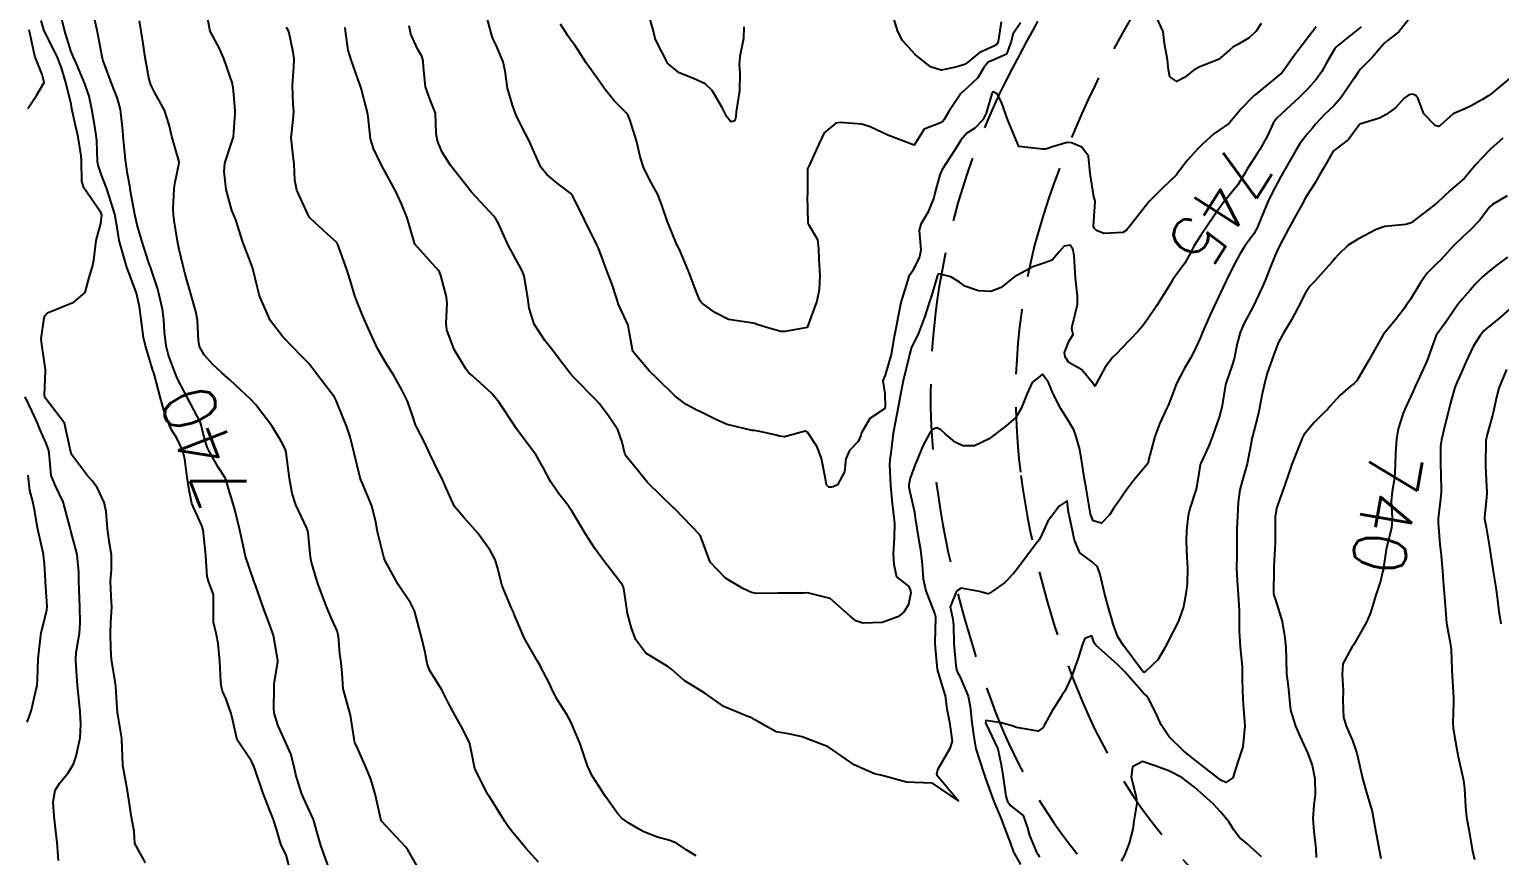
# Model space of a CAD drawing. Header units: metres. Extents: x 298520 to 308411, y 7433745 to 7450750.
# Drawn here: x 305035.6 to 305147.9, y 7438525.5 to 7438588.6 of the extents above; entities that cross this region are included whole.
import ezdxf
from ezdxf.enums import TextEntityAlignment as Align

# ---------------------------------------------------------------- set-up
doc = ezdxf.new("R2010")
doc.units = ezdxf.units.M
doc.header["$LTSCALE"] = 10
doc.linetypes.add('DASHED', pattern=[0.75, 0.5, -0.25])
for name, color, linetype in [('Cotas', 45, 'Continuous'), ('Curvas de Nivel 1m', 11, 'Continuous'), ('Curvas de Nivel 5m', 15, 'Continuous'), ('Vias Secundárias', 230, 'DASHED')]:
    doc.layers.add(name, color=color, linetype=linetype)
doc.styles.add('Style-STANDARD', font='STANDARD.shx')

msp = doc.modelspace()

# ---------------------------------------------------------------- linework, layer by layer
at = {"layer": 'Curvas de Nivel 1m', "flags": 128}
for points, elevation in [([(305044.5, 7438524.96), (305043.7, 7438526.45), (305043.63, 7438527.35), (305043.43, 7438528.45), (305043.22, 7438529.79), (305043.12, 7438530.45), (305042.79, 7438532.26), (305042.77, 7438532.46), (305042.7, 7438534.37), (305042.69, 7438534.46), (305042.62, 7438534.91), (305042.36, 7438536.46), (305042.33, 7438536.78), (305042.23, 7438538.46), (305042.16, 7438538.97), (305041.91, 7438540.47), (305041.85, 7438541.32), (305041.83, 7438542.47), (305041.86, 7438543.33), (305041.93, 7438544.47), (305041.88, 7438545.34), (305041.82, 7438546.47), (305041.9, 7438547.34), (305041.9, 7438548.47), (305041.73, 7438549.53), (305041.6, 7438550.47), (305041.51, 7438551.78), (305041.35, 7438552.47), (305040.84, 7438553.57), (305040.46, 7438554.1), (305040.09, 7438554.49), (305038.88, 7438556.11), (305038.74, 7438556.51), (305038.72, 7438556.67), (305038.31, 7438558.52), (305036.92, 7438560.35), (305036.85, 7438560.46), (305036.82, 7438560.53), (305036.79, 7438560.67), (305036.86, 7438562.53), (305036.86, 7438562.63), (305036.6, 7438564.53), (305036.55, 7438564.97), (305036.76, 7438566.53), (305036.82, 7438566.72), (305037.01, 7438566.96), (305038.13, 7438567.4), (305039.02, 7438567.76), (305039.9, 7438568.5), (305040.19, 7438569.65), (305040.45, 7438570.49), (305040.55, 7438570.98), (305040.74, 7438572.48), (305041.09, 7438573.76), (305041.16, 7438574.41), (305041.15, 7438574.48), (305041.09, 7438574.61), (305039.8, 7438576.5), (305039.64, 7438577.01), (305039.61, 7438578.5), (305039.59, 7438578.94), (305039.33, 7438580.51), (305039.17, 7438581.24), (305038.89, 7438582.51), (305038.82, 7438582.89), (305038.43, 7438584.52), (305038.1, 7438585.65), (305037.76, 7438586.52), (305037.25, 7438587.5), (305036.75, 7438588.54), (305036.54, 7438589.26)], 738), ([(305055.56, 7438524.3), (305055.25, 7438525.57), (305054.86, 7438526.31), (305054.77, 7438526.56), (305054.53, 7438527.46), (305054.24, 7438528.32), (305054.04, 7438528.84), (305053.45, 7438530.33), (305052.87, 7438532.06), (305052.78, 7438532.34), (305052.6, 7438532.72), (305051.5, 7438534.35), (305051.16, 7438535.83), (305051.05, 7438536.36), (305050.65, 7438537.46), (305050.38, 7438538.08), (305050.29, 7438538.37), (305050.26, 7438538.78), (305050.17, 7438540.37), (305050.04, 7438541.7), (305049.92, 7438542.37), (305049.7, 7438543.35), (305049.68, 7438544.38), (305049.68, 7438545.45), (305049.34, 7438546.38), (305049.21, 7438546.83), (305049.1, 7438548.39), (305049.09, 7438548.69), (305048.91, 7438550.39), (305048.89, 7438550.47), (305048.82, 7438550.64), (305048.05, 7438552.4), (305047.84, 7438553.41), (305047.69, 7438554.4), (305047.5, 7438555.78), (305047.34, 7438556.41), (305046.89, 7438557.38), (305046.49, 7438558.01), (305046.3, 7438558.42), (305045.93, 7438559.44), (305045.64, 7438560.43), (305045.18, 7438562.2), (305045.1, 7438562.44), (305045.06, 7438562.55), (305044.96, 7438562.9), (305044.5, 7438564.44), (305044.36, 7438565.07), (305044.17, 7438566.45), (305044.05, 7438567.41), (305043.81, 7438568.45), (305043.07, 7438570.43), (305043.06, 7438570.46), (305043.04, 7438570.51), (305042.49, 7438572.47), (305042.39, 7438573.15), (305042.16, 7438574.47), (305041.74, 7438575.85), (305041.53, 7438576.48), (305041.13, 7438577.53), (305040.88, 7438578.22), (305040.84, 7438578.48), (305040.78, 7438580.11), (305040.74, 7438580.49), (305040.65, 7438581.01), (305040.41, 7438582.49), (305040.2, 7438583.49), (305039.85, 7438584.5), (305039.23, 7438585.95), (305038.99, 7438586.51), (305038.8, 7438586.96), (305038.32, 7438588.52), (305038.02, 7438589.78)], 739), ([(305065.54, 7438524.18), (305064.52, 7438525.95), (305064.35, 7438526.2), (305062.54, 7438528.11), (305062.5, 7438528.18), (305062.49, 7438528.22), (305062.47, 7438528.3), (305062.03, 7438530.23), (305061.7, 7438531.35), (305061.34, 7438532.23), (305060.61, 7438533.89), (305060.49, 7438534.12), (305060.45, 7438534.24), (305060.43, 7438534.43), (305060.15, 7438536.25), (305059.83, 7438537.43), (305059.6, 7438538.26), (305059.5, 7438539.44), (305059.43, 7438540.26), (305059.34, 7438540.91), (305059.22, 7438542.26), (305059.12, 7438542.67), (305058.73, 7438543.56), (305058.43, 7438544.27), (305058.22, 7438544.8), (305057.66, 7438546.28), (305057.16, 7438547.9), (305057.09, 7438548.29), (305056.92, 7438550.17), (305056.9, 7438550.29), (305056.81, 7438550.52), (305055.98, 7438552.3), (305055.7, 7438553.17), (305055.49, 7438554.31), (305055.3, 7438555.89), (305055.24, 7438556.31), (305055.15, 7438556.58), (305054.89, 7438557.11), (305054.14, 7438558.33), (305052.92, 7438559.93), (305052.55, 7438560.34), (305050.94, 7438561.83), (305050.33, 7438562.37), (305049.61, 7438563.03), (305048.97, 7438563.74), (305048.62, 7438564.39), (305048.55, 7438564.82), (305048.47, 7438566.4), (305048.35, 7438567.06), (305047.96, 7438568.4), (305047.53, 7438569.91), (305047.4, 7438570.41), (305047.06, 7438571.79), (305046.94, 7438572.41), (305046.68, 7438574.01), (305046.63, 7438574.42), (305046.62, 7438574.89), (305046.7, 7438576.41), (305046.74, 7438576.8), (305047.08, 7438578.41), (305047.08, 7438578.48), (305046.5, 7438580.42), (305046.3, 7438581.3), (305045.96, 7438582.42), (305045.21, 7438583.74), (305044.98, 7438584.2), (305044.88, 7438584.43), (305044.75, 7438584.9), (305044.48, 7438586.44), (305044.32, 7438587.51), (305044.18, 7438588.45), (305044.05, 7438589.23)], 741), ([(305074.51, 7438525.03), (305073.52, 7438526.09), (305072.53, 7438527.28), (305072.18, 7438527.75), (305071.94, 7438528.11), (305070.85, 7438529.85), (305070.67, 7438530.13), (305070.63, 7438530.19), (305070.57, 7438530.28), (305069.65, 7438532.14), (305069.42, 7438533.32), (305069.24, 7438534.14), (305068.63, 7438535.35), (305068.16, 7438536.15), (305067.61, 7438537.2), (305067.12, 7438538.17), (305066.67, 7438538.9), (305066.18, 7438539.68), (305066.01, 7438540.18), (305065.86, 7438541.01), (305065.56, 7438542.19), (305065.38, 7438542.85), (305065.04, 7438544.2), (305064.74, 7438544.82), (305063.79, 7438546.21), (305062.78, 7438548.07), (305062.73, 7438548.22), (305062.7, 7438548.3), (305062.2, 7438550.23), (305062.07, 7438550.97), (305061.78, 7438552.23), (305060.98, 7438554.11), (305060.92, 7438554.24), (305060.86, 7438554.45), (305060.42, 7438556.25), (305060.12, 7438557.48), (305059.87, 7438558.26), (305059.59, 7438558.94), (305059.06, 7438560.27), (305058.93, 7438560.51), (305057.58, 7438562.28), (305056.96, 7438563.07), (305056.37, 7438563.7), (305055.77, 7438564.31), (305054.99, 7438565.13), (305054.05, 7438566.33), (305053.25, 7438568.11), (305053.18, 7438568.34), (305053.03, 7438568.96), (305052.69, 7438570.34), (305052.5, 7438570.9), (305051.93, 7438572.35), (305051.39, 7438574.05), (305051.28, 7438574.36), (305051.1, 7438574.77), (305050.65, 7438576.37), (305050.5, 7438577.74), (305050.56, 7438578.37), (305051.16, 7438580.23), (305051.2, 7438580.32), (305051.21, 7438580.36), (305051.35, 7438582.2), (305051.35, 7438582.36), (305051.21, 7438583.92), (305051.16, 7438584.31), (305051.15, 7438584.36), (305051.13, 7438584.45), (305050.47, 7438586.37), (305050.09, 7438587.22), (305049.47, 7438588.39), (305049.42, 7438588.54), (305049.27, 7438589.38)], 742), ([(305140.89, 7438589.29), (305140.17, 7438588.41), (305139.27, 7438587.71), (305139.05, 7438587.52), (305138.87, 7438587.31), (305138.13, 7438586.44), (305137.24, 7438585.54), (305137.13, 7438585.43), (305137.05, 7438585.33), (305136.78, 7438584.89), (305135.75, 7438583.35), (305135.21, 7438582.75), (305134.49, 7438582.08), (305133.83, 7438581.37), (305133.54, 7438581.02), (305133.18, 7438580.6), (305132.64, 7438579.91), (305132.32, 7438579.39), (305131.27, 7438577.53), (305131.2, 7438577.41), (305131.18, 7438577.37), (305131.14, 7438577.3), (305130.48, 7438576.06), (305130.17, 7438575.42), (305129.85, 7438574.68), (305129.34, 7438573.43), (305129.26, 7438573.26), (305129.09, 7438572.98), (305128.43, 7438572.09), (305128.03, 7438571.44), (305127.7, 7438570.81), (305127.04, 7438569.51), (305127.02, 7438569.47), (305127.01, 7438569.45), (305126.99, 7438569.4), (305126.07, 7438567.46), (305125.73, 7438566.75), (305125.18, 7438565.48), (305124.99, 7438565.01), (305124.51, 7438563.96), (305124.26, 7438563.49), (305123.79, 7438562.67), (305123.18, 7438561.5), (305123.11, 7438561.34), (305122.94, 7438560.86), (305122.55, 7438559.88), (305122.38, 7438559.51), (305121.93, 7438558.53), (305121.55, 7438557.52), (305121.06, 7438555.71), (305121.02, 7438555.53), (305120.98, 7438555.43), (305120.88, 7438555.29), (305120.07, 7438554.34), (305119.45, 7438553.54), (305119.21, 7438553.18), (305118.84, 7438552.66), (305118.38, 7438552.02), (305118.1, 7438551.56), (305117.48, 7438550.9), (305116.83, 7438551.08), (305116.62, 7438551.57), (305116.38, 7438553.11), (305116.31, 7438553.58), (305116.18, 7438554.26), (305115.97, 7438555.58), (305115.81, 7438556.51), (305115.52, 7438557.59), (305115.35, 7438558.03), (305114.91, 7438558.79), (305114.37, 7438559.61), (305113.79, 7438560.76), (305113.42, 7438561.62), (305112.96, 7438562.26), (305112.18, 7438561.63), (305111.79, 7438560.79), (305111.34, 7438559.64), (305110.92, 7438558.95), (305110.22, 7438558.34), (305109.33, 7438557.67), (305108.9, 7438557.34), (305107.77, 7438556.81), (305106.89, 7438556.79), (305106.29, 7438557.09), (305105.54, 7438557.71), (305105.21, 7438558.02), (305104.91, 7438558.17), (305104.58, 7438558.05), (305104.35, 7438557.73), (305103.83, 7438556.8), (305103.39, 7438555.73), (305103.24, 7438555.37), (305102.86, 7438554.34), (305102.77, 7438553.83), (305102.77, 7438553.74), (305102.77, 7438553.66), (305102.85, 7438553.29), (305103.19, 7438551.74), (305103.26, 7438551.3), (305103.51, 7438549.73), (305103.65, 7438548.87), (305103.79, 7438547.73), (305103.86, 7438546.64), (305104.05, 7438545.73), (305104.74, 7438543.95), (305104.79, 7438543.72), (305104.74, 7438541.75), (305104.74, 7438541.72), (305104.74, 7438541.69), (305104.93, 7438539.72), (305105.34, 7438538.38), (305105.54, 7438537.71), (305105.66, 7438536.71), (305105.87, 7438535.7), (305106.06, 7438534.26), (305105.89, 7438533.7), (305104.95, 7438532.07), (305104.87, 7438531.72), (305106.56, 7438529.7), (305104.58, 7438531.06), (305103.21, 7438531.11), (305102.58, 7438531.12), (305100.72, 7438531.64), (305100.59, 7438531.67), (305100.15, 7438531.77), (305098.6, 7438532.45), (305096.61, 7438533.81), (305094.62, 7438534.58), (305093.7, 7438534.78), (305092.63, 7438534.96), (305091.01, 7438535.88), (305090.78, 7438536.03), (305090.64, 7438536.09), (305090.34, 7438536.2), (305088.65, 7438536.89), (305087.2, 7438537.92), (305086.67, 7438538.26), (305085.62, 7438538.89), (305084.68, 7438539.73), (305084.36, 7438539.96), (305082.7, 7438540.96), (305081.94, 7438541.99), (305081.59, 7438542.87), (305081.28, 7438544), (305081.04, 7438545.72), (305080.98, 7438546.01), (305080.91, 7438546.15), (305080.77, 7438546.35), (305079.48, 7438548.02), (305078.79, 7438548.97), (305078.12, 7438550.04), (305077.02, 7438551.86), (305076.9, 7438552.05), (305076.83, 7438552.15), (305076.01, 7438553.22), (305075.41, 7438554.07), (305074.87, 7438555.09), (305074.31, 7438556.09), (305072.9, 7438557.99), (305072.83, 7438558.1), (305072.7, 7438558.31), (305071.49, 7438560.11), (305070.93, 7438560.79), (305069.45, 7438562.14), (305069.19, 7438562.38), (305068.96, 7438562.67), (305068.07, 7438564.16), (305067.5, 7438565.66), (305067.44, 7438566.17), (305067.52, 7438567.67), (305067.47, 7438568.17), (305067.04, 7438569.79), (305066.94, 7438570.07), (305066.87, 7438570.17), (305065.07, 7438572.2), (305064.47, 7438574.21), (305064.04, 7438575.28), (305063.6, 7438576.22), (305063.13, 7438577.11), (305062.52, 7438578.23), (305061.9, 7438579.49), (305061.67, 7438580.23), (305061.5, 7438581.92), (305061.45, 7438582.24), (305061.2, 7438583.22), (305060.98, 7438584.01), (305060.9, 7438584.24), (305060.73, 7438584.73), (305060.19, 7438586.26), (305059.98, 7438586.99), (305059.8, 7438588.26), (305059.75, 7438588.74)], 744), ([(305133.86, 7438588.79), (305133.27, 7438588.01), (305132.79, 7438587.39), (305132.12, 7438586.52), (305131.35, 7438585.41), (305131.23, 7438585.27), (305130.22, 7438584.42), (305129.21, 7438583.6), (305129.12, 7438583.53), (305129.01, 7438583.43), (305128.13, 7438582.51), (305127.23, 7438581.45), (305127.22, 7438581.43), (305127.19, 7438581.41), (305126.04, 7438580.61), (305125.17, 7438579.82), (305125, 7438579.65), (305124.83, 7438579.48), (305124.04, 7438578.6), (305123.2, 7438577.5), (305123.17, 7438577.47), (305123.14, 7438577.43), (305122.15, 7438576.49), (305121.18, 7438575.53), (305121.11, 7438575.45), (305120.26, 7438574.38), (305119.6, 7438573.54), (305119.37, 7438573.27), (305119.09, 7438573.09), (305117.64, 7438573.01), (305117.09, 7438573.23), (305116.92, 7438573.4), (305116.87, 7438573.57), (305116.98, 7438575.44), (305116.96, 7438575.57), (305116.88, 7438575.81), (305116.6, 7438577.58), (305116.47, 7438578.9), (305115.98, 7438579.59), (305115.17, 7438579.93), (305114.84, 7438579.94), (305113.74, 7438579.61), (305113.3, 7438579.48), (305113.16, 7438579.45), (305112.99, 7438579.45), (305111.16, 7438579.65), (305110.33, 7438581.66), (305109.85, 7438583.02), (305109.51, 7438583.67), (305109.21, 7438583.83), (305109.14, 7438583.75), (305109.1, 7438583.67), (305108.68, 7438582.19), (305108.41, 7438581.68), (305107.81, 7438581.05), (305107.18, 7438580.66), (305106.74, 7438580.13), (305106.47, 7438579.7), (305105.32, 7438577.89), (305105.23, 7438577.72), (305105.14, 7438577.48), (305104.76, 7438576.09), (305104.67, 7438575.72), (305104.22, 7438574.62), (305103.67, 7438573.73), (305103.56, 7438573.26), (305103.67, 7438571.73), (305103.58, 7438571.22), (305103.05, 7438570.13), (305102.88, 7438569.91), (305102.77, 7438569.74), (305102.67, 7438569.38), (305102.16, 7438567.75), (305101.94, 7438566.69), (305101.77, 7438565.76), (305101.64, 7438565.11), (305101.42, 7438563.76), (305100.96, 7438562.19), (305100.82, 7438561.91), (305100.79, 7438561.77), (305100.94, 7438560.76), (305100.97, 7438559.77), (305100.92, 7438559.63), (305099.8, 7438558.89), (305099.15, 7438557.79), (305099.1, 7438557.59), (305098.9, 7438557.12), (305098.23, 7438556.45), (305097.95, 7438555.8), (305097.85, 7438554.81), (305097.33, 7438553.81), (305096.99, 7438553.67), (305096.85, 7438553.63), (305096.67, 7438553.63), (305096.48, 7438553.82), (305096.4, 7438554.27), (305096.1, 7438555.82), (305095.77, 7438556.71), (305095.02, 7438557.84), (305094.96, 7438557.89), (305094.9, 7438557.9), (305094.84, 7438557.91), (305094.56, 7438557.84), (305093.28, 7438557.48), (305092.9, 7438557.54), (305092.65, 7438557.61), (305091.38, 7438557.88), (305090.98, 7438557.96), (305090.9, 7438557.98), (305090.81, 7438557.98), (305088.91, 7438558.43), (305088.03, 7438558.8), (305086.92, 7438559.36), (305086.53, 7438559.54), (305085.77, 7438559.95), (305084.93, 7438560.58), (305083.54, 7438561.97), (305082.96, 7438562.5), (305081.69, 7438563.99), (305081.43, 7438565.56), (305081.35, 7438566), (305081.01, 7438566.71), (305080.6, 7438567.59), (305080.47, 7438568.01), (305080.12, 7438569.1), (305079.76, 7438570.02), (305079.07, 7438571.88), (305079.01, 7438572.03), (305078.93, 7438572.18), (305078.01, 7438574.04), (305077.12, 7438575.86), (305076.97, 7438576.05), (305075.92, 7438576.86), (305075.14, 7438577.52), (305074.68, 7438578.08), (305074.26, 7438578.98), (305073.78, 7438580.09), (305073.18, 7438581.26), (305072.78, 7438582.1), (305072.52, 7438582.79), (305072.14, 7438584.11), (305071.95, 7438585.39), (305071.79, 7438586.11), (305071.26, 7438587.37), (305071.01, 7438587.88), (305070.94, 7438588.12), (305070.59, 7438589.44)], 746), ([(305090.17, 7438588.79), (305090.14, 7438587.9), (305089.87, 7438586.52), (305089.82, 7438585.9), (305089.87, 7438585.26), (305089.83, 7438583.9), (305089.58, 7438582.28), (305089.55, 7438581.9), (305089.49, 7438581.61), (305089.19, 7438581.53), (305088.87, 7438581.91), (305088.55, 7438582.56), (305087.75, 7438583.92), (305087.22, 7438584.44), (305086.34, 7438584.83), (305085.23, 7438585.26), (305084.38, 7438585.97), (305083.43, 7438587.81), (305083.38, 7438587.98), (305083.27, 7438588.46), (305082.85, 7438589.98)], 748), ([(305109.8, 7438589.15), (305109.58, 7438587.67), (305109.49, 7438587.43), (305109.26, 7438587.31), (305108.14, 7438586.79), (305107.24, 7438586.05), (305107.02, 7438585.91), (305106.35, 7438585.7), (305105.23, 7438585.47), (305104.43, 7438585.73), (305103.25, 7438586.66), (305102.27, 7438587.75), (305101.92, 7438588.42), (305101.51, 7438589.76)], 748), ([(305129.67, 7438589.03), (305129.27, 7438588.45), (305128.75, 7438587.95), (305127.88, 7438587.44), (305127.49, 7438587.22), (305127.26, 7438587.02), (305126.4, 7438586.3), (305125.24, 7438585.82), (305124.98, 7438585.74), (305124.54, 7438585.49), (305123.81, 7438584.91), (305123.22, 7438584.62), (305122.69, 7438584.97), (305122.58, 7438585.51), (305122.5, 7438586.26), (305122.29, 7438587.51), (305122.17, 7438588.42), (305121.68, 7438589.52)], 747), ([(305035.52, 7438582.55), (305036.19, 7438583.55), (305036.76, 7438584.53), (305036.62, 7438585.14), (305036.05, 7438586.54), (305035.72, 7438588.09), (305035.61, 7438588.55)], 737), ([(305086.52, 7438525.51), (305085.83, 7438525.94), (305085.04, 7438526.47), (305084.53, 7438526.66), (305083.58, 7438526.92), (305082.54, 7438527.34), (305082.12, 7438527.57), (305081.4, 7438528), (305080.89, 7438528.35), (305080.55, 7438528.7), (305079.61, 7438530.02), (305078.59, 7438531.62), (305078.39, 7438532.03), (305078.25, 7438532.38), (305077.67, 7438534.04), (305076.97, 7438535.72), (305076.8, 7438536.05), (305076.65, 7438536.29), (305075.97, 7438537.37), (305075.6, 7438538.07), (305075.3, 7438538.7), (305074.68, 7438539.91), (305074.59, 7438540.08), (305074.42, 7438540.35), (305073.43, 7438542.09), (305072.73, 7438543.69), (305072.62, 7438543.99), (305072.58, 7438544.1), (305072.43, 7438544.41), (305071.72, 7438546.11), (305071.38, 7438547.51), (305071.19, 7438548.12), (305070.79, 7438548.85), (305070.26, 7438549.59), (305069.87, 7438550.13), (305068.82, 7438551.29), (305068.08, 7438552.16), (305067.45, 7438553.57), (305067.2, 7438554.17), (305066.86, 7438554.81), (305066.2, 7438556.18), (305065.79, 7438557.09), (305065.21, 7438558.2), (305065.11, 7438558.4), (305064.91, 7438559.03), (305064.49, 7438560.2), (305064.06, 7438561.08), (305063.42, 7438562.22), (305062.96, 7438562.96), (305062.2, 7438564.23), (305061.51, 7438565.72), (305061.3, 7438566.24), (305061.01, 7438566.9), (305060.62, 7438567.85), (305060.47, 7438568.25), (305060.14, 7438569.36), (305059.88, 7438570.26), (305059.17, 7438572.17), (305059.13, 7438572.27), (305059.11, 7438572.31), (305059.07, 7438572.35), (305058.43, 7438572.93), (305057.09, 7438574.15), (305057.03, 7438574.23), (305056.99, 7438574.29), (305056.86, 7438574.53), (305056.06, 7438576.31), (305055.89, 7438577.07), (305055.85, 7438578.31), (305055.77, 7438578.93), (305055.61, 7438580.31), (305055.77, 7438581.72), (305055.82, 7438582.31), (305055.78, 7438582.89), (305055.71, 7438584.31), (305055.82, 7438585.72), (305055.84, 7438586.31), (305055.77, 7438586.84), (305055.46, 7438588.32), (305055.41, 7438588.47), (305055.27, 7438588.74)], 743), ([(305111.28, 7438589.08), (305110.71, 7438588.22), (305110.58, 7438587.66), (305110.21, 7438586.7), (305109.24, 7438586.25), (305108.83, 7438586.09), (305108.49, 7438585.68), (305108.02, 7438584.89), (305107.22, 7438584.13), (305106.74, 7438583.7), (305105.81, 7438582.32), (305105.45, 7438581.72), (305105.35, 7438581.56), (305105.19, 7438581.45), (305103.93, 7438580.98), (305103.16, 7438579.74), (305101.17, 7438580.52), (305099.82, 7438581.15), (305099.19, 7438581.35), (305097.52, 7438581.47), (305097.19, 7438581.42), (305096.3, 7438580.7), (305095.89, 7438579.83), (305095.15, 7438578.2), (305095.04, 7438577.94), (305095.03, 7438577.84), (305095.02, 7438575.95), (305095.01, 7438575.84), (305095.06, 7438573.88), (305095.06, 7438573.84), (305095.09, 7438573.74), (305095.79, 7438572.54), (305095.86, 7438571.83), (305095.9, 7438570.99), (305095.98, 7438569.83), (305095.92, 7438568.71), (305095.75, 7438567.83), (305095, 7438565.84), (305093.33, 7438565.52), (305093, 7438565.52), (305091.74, 7438565.88), (305091.19, 7438566.07), (305091.01, 7438566.13), (305090.71, 7438566.19), (305089.01, 7438566.45), (305087.96, 7438566.97), (305087.02, 7438567.67), (305086.88, 7438567.79), (305086.79, 7438567.93), (305086.3, 7438569.2), (305086.03, 7438569.95), (305085.25, 7438571.78), (305085.16, 7438571.96), (305085.13, 7438572.01), (305085.07, 7438572.1), (305084.33, 7438573.97), (305083.91, 7438575.18), (305083.6, 7438575.98), (305083.13, 7438576.85), (305082.55, 7438577.99), (305082.27, 7438578.87), (305082.01, 7438579.99), (305081.48, 7438581.7), (305081.35, 7438582), (305081.2, 7438582.21), (305080.29, 7438583.1), (305079.56, 7438584.02), (305079.22, 7438584.5), (305078.13, 7438586.04), (305077.26, 7438587.38), (305076.97, 7438587.77), (305076.75, 7438588.06), (305076.19, 7438588.98)], 747), ([(305149.04, 7438585.19), (305147.22, 7438583.67), (305146.96, 7438583.48), (305146.54, 7438583.23), (305145.69, 7438582.75), (305145.21, 7438582.53), (305144.32, 7438582.13), (305143.32, 7438581.26), (305143.26, 7438581.19), (305143.19, 7438581.17), (305142.95, 7438581.26), (305142.07, 7438582.15), (305141.63, 7438583.28), (305141.47, 7438583.54), (305141.22, 7438583.63), (305140.92, 7438583.59), (305140.54, 7438583.3), (305139.92, 7438582.59), (305139.2, 7438582.09), (305138.69, 7438581.82), (305137.19, 7438581.35), (305137.17, 7438581.33), (305136.33, 7438580.19), (305135.25, 7438579.36), (305135.16, 7438579.28), (305134.46, 7438578.06), (305134.05, 7438577.37), (305133.72, 7438576.79), (305133.12, 7438575.85), (305132.95, 7438575.55), (305132.86, 7438575.38), (305132.57, 7438574.85), (305131.77, 7438573.4), (305131.08, 7438572.11), (305130.85, 7438571.64), (305130.74, 7438571.41), (305130.26, 7438570.21), (305129.96, 7438569.42), (305129.69, 7438568.77), (305129.05, 7438567.43), (305129.04, 7438567.41), (305129.02, 7438567.37), (305128.34, 7438566.1), (305128.05, 7438565.44), (305127.83, 7438564.6), (305127.59, 7438563.44), (305127.45, 7438562.96), (305126.95, 7438561.55), (305126.93, 7438561.45), (305126.65, 7438559.73), (305126.59, 7438559.46), (305126.45, 7438558.99), (305125.93, 7438557.47), (305125.63, 7438556.74), (305125.04, 7438555.48), (305125, 7438555.36), (305124.87, 7438554.5), (305124.72, 7438553.62), (305124.69, 7438553.48), (305124.23, 7438552.1), (305124.09, 7438551.49), (305123.96, 7438550.34), (305123.93, 7438549.49), (305123.99, 7438548.29), (305124.04, 7438547.49), (305124, 7438546.26), (305123.91, 7438545.49), (305123.74, 7438544.5), (305123.38, 7438543.49), (305123.17, 7438543.05), (305122.72, 7438542.2), (305122.37, 7438541.51), (305121.76, 7438540.45), (305120.77, 7438539.53), (305120.68, 7438539.52), (305120.67, 7438539.53), (305120.54, 7438539.68), (305119.14, 7438541.55), (305118.72, 7438542.22), (305118.36, 7438543.18), (305118.25, 7438543.56), (305118.05, 7438544.25), (305117.69, 7438545.56), (305117.38, 7438546.97), (305117.16, 7438547.57), (305116.79, 7438547.92), (305115.82, 7438548.62), (305115.4, 7438549.59), (305115.03, 7438551.4), (305114.98, 7438551.6), (305114.96, 7438551.73), (305114.84, 7438552.6), (305114.25, 7438552.2), (305113.81, 7438551.61), (305113.38, 7438551.05), (305112.81, 7438549.81), (305112.75, 7438549.68), (305112.71, 7438549.62), (305112.42, 7438549.24), (305111.21, 7438547.64), (305110.78, 7438547.08), (305110.07, 7438546.35), (305109.12, 7438545.67), (305108.9, 7438545.53), (305108.76, 7438545.5), (305108.15, 7438545.68), (305106.77, 7438545.94), (305106.4, 7438545.7), (305105.93, 7438544.52), (305106.09, 7438543.7), (305106.17, 7438543.14), (305106.2, 7438541.7), (305106.36, 7438540.03), (305106.4, 7438539.69), (305106.48, 7438539.49), (305106.68, 7438539.13), (305107.3, 7438537.68), (305107.44, 7438536.9), (305107.58, 7438535.68), (305107.73, 7438534.58), (305107.89, 7438533.68), (305108.49, 7438531.78), (305108.53, 7438531.67), (305108.59, 7438531.47), (305109.25, 7438529.66), (305109.76, 7438528.44), (305110.07, 7438527.65), (305110.53, 7438526.45), (305110.73, 7438525.86), (305110.83, 7438525.65), (305111.3, 7438524.85)], 743), ([(305148.1, 7438580.28), (305147.17, 7438579.44), (305147.05, 7438579.34), (305146.93, 7438579.22), (305146.08, 7438578.3), (305145.18, 7438577.24), (305145.16, 7438577.22), (305145.14, 7438577.2), (305144.09, 7438576.29), (305143.11, 7438575.37), (305143.05, 7438575.32), (305142.98, 7438575.26), (305141.1, 7438573.83), (305140.7, 7438573.69), (305139.1, 7438573.55), (305138.43, 7438573.32), (305137.09, 7438572.6), (305136.31, 7438572.11), (305135.51, 7438571.36), (305135.3, 7438571.12), (305135.07, 7438570.85), (305134.37, 7438570.05), (305133.75, 7438569.37), (305133.41, 7438569.01), (305133.03, 7438568.48), (305132.48, 7438567.39), (305131.98, 7438566.42), (305131.36, 7438565.4), (305130.99, 7438564.71), (305130.62, 7438563.77), (305130.49, 7438563.41), (305130.1, 7438562.28), (305129.88, 7438561.42), (305129.72, 7438560.64), (305129.47, 7438559.42), (305129.37, 7438558.98), (305128.97, 7438557.43), (305128.95, 7438557.38), (305128.9, 7438557.01), (305128.59, 7438555.43), (305128.2, 7438554.1), (305128.02, 7438553.44), (305127.9, 7438552.5), (305127.85, 7438551.44), (305127.8, 7438550.46), (305127.79, 7438549.45), (305127.8, 7438548.45), (305127.78, 7438547.45), (305127.82, 7438546.49), (305127.9, 7438545.44), (305127.98, 7438544.2), (305127.97, 7438543.44), (305127.97, 7438542.68), (305128.06, 7438541.44), (305128.2, 7438539.93), (305128.21, 7438539.44), (305128.21, 7438538.97), (305128.26, 7438537.44), (305128.28, 7438537.06), (305128.4, 7438535.43), (305128.25, 7438533.81), (305128.14, 7438533.44), (305127.91, 7438532.75), (305127.5, 7438531.45), (305126.95, 7438531.09), (305126.59, 7438531.28), (305126.34, 7438531.46), (305124.61, 7438532.8), (305123.76, 7438533.49), (305122.63, 7438534.59), (305122.02, 7438535.51), (305121.6, 7438536.46), (305121.05, 7438537.52), (305120.87, 7438537.74), (305120.67, 7438537.93), (305119.24, 7438539.54), (305118.69, 7438540.11), (305117.04, 7438541.58), (305116.91, 7438541.77), (305116.72, 7438542.29), (305116.2, 7438542.1), (305115.99, 7438541.59), (305115.69, 7438540.6), (305115.34, 7438539.59), (305115.16, 7438539.12), (305114.67, 7438538.08), (305114.48, 7438537.78), (305114.36, 7438537.6), (305113.7, 7438536.57), (305113.18, 7438535.61), (305112.99, 7438535.27), (305112.63, 7438535.01), (305110.98, 7438535.3), (305110.64, 7438535.42), (305109.8, 7438535.66), (305108.64, 7438535.84), (305108.62, 7438535.69), (305108.62, 7438535.67), (305108.64, 7438535.6), (305109.55, 7438533.66), (305109.82, 7438532.44), (305109.95, 7438531.66), (305110.17, 7438530.06), (305110.29, 7438529.65), (305110.56, 7438529.31), (305111.48, 7438528.57), (305111.83, 7438527.63), (305111.97, 7438527.06), (305112.52, 7438525.78), (305112.6, 7438525.62), (305112.75, 7438525.39)], 742), ([(305148.44, 7438575.88), (305147.31, 7438575.22), (305147.11, 7438575.04), (305146.33, 7438574), (305145.59, 7438573.23), (305145.32, 7438573.01), (305145.09, 7438572.81), (305144.3, 7438572.03), (305143.59, 7438571.25), (305143.34, 7438570.98), (305143.06, 7438570.71), (305142.34, 7438569.98), (305141.85, 7438569.28), (305141.03, 7438567.94), (305140.76, 7438567.56), (305140.56, 7438567.29), (305139.9, 7438566.41), (305138.99, 7438565.31), (305137.88, 7438563.33), (305136.96, 7438561.77), (305136.75, 7438561.55), (305136.47, 7438561.34), (305135.65, 7438560.64), (305134.93, 7438559.83), (305134.71, 7438559.58), (305134.49, 7438559.36), (305133.71, 7438558.57), (305132.91, 7438557.63), (305132.79, 7438557.38), (305132.71, 7438557.19), (305131.99, 7438555.39), (305131.72, 7438554.55), (305131.32, 7438553.4), (305130.84, 7438552.04), (305130.74, 7438551.51), (305130.73, 7438551.41), (305130.72, 7438549.49), (305130.72, 7438549.41), (305130.63, 7438547.57), (305130.62, 7438547.41), (305130.61, 7438545.57), (305130.63, 7438545.41), (305130.76, 7438545.04), (305131.27, 7438543.4), (305131.47, 7438542.15), (305131.53, 7438541.4), (305131.56, 7438540.53), (305131.6, 7438539.4), (305131.72, 7438538.44), (305131.81, 7438537.39), (305131.9, 7438536.63), (305132.27, 7438535.39), (305132.63, 7438534.58), (305133.19, 7438533.37), (305133.54, 7438532.43), (305133.76, 7438531.37), (305133.77, 7438530.18), (305133.68, 7438529.37), (305133.59, 7438528.34), (305133.67, 7438527.37), (305133.84, 7438526.06), (305133.85, 7438525.37)], 741), ([(305148.58, 7438567.2), (305147.75, 7438566.47), (305147, 7438565.89), (305146.65, 7438565.57), (305146.38, 7438565.23), (305145.85, 7438564.37), (305145.3, 7438563.24), (305145.2, 7438563.01), (305144.97, 7438562.48), (305144.58, 7438561.62), (305144.44, 7438561.25), (305144.12, 7438560.07), (305143.91, 7438559.25), (305143.71, 7438558.45), (305143.42, 7438557.25), (305143.35, 7438556.8), (305143.35, 7438555.26), (305143.37, 7438554.75), (305143.39, 7438553.25), (305143.35, 7438552.75), (305143.18, 7438551.26), (305143.17, 7438550.91), (305143.3, 7438549.26), (305143.37, 7438548.68), (305143.51, 7438547.25), (305143.55, 7438546.47), (305143.66, 7438545.25), (305143.72, 7438544.28), (305143.8, 7438543.25), (305144.05, 7438541.91), (305144.15, 7438541.25), (305144.22, 7438539.72), (305144.24, 7438539.24), (305144.34, 7438537.57), (305144.34, 7438537.24), (305144.29, 7438535.6), (305144.3, 7438535.24), (305144.62, 7438533.46), (305144.66, 7438533.24), (305144.67, 7438533.18), (305145.09, 7438531.24), (305145.17, 7438530.65), (305145.25, 7438529.23), (305145.34, 7438528.45), (305145.57, 7438527.23), (305145.77, 7438525.98), (305145.93, 7438525.23)], 739), ([(305148.39, 7438562.62), (305147.81, 7438561.21), (305147.63, 7438560.52), (305147.33, 7438559.21), (305146.91, 7438557.66), (305146.82, 7438557.31), (305146.81, 7438557.22), (305146.77, 7438555.33), (305146.77, 7438555.22), (305146.86, 7438553.69), (305146.88, 7438553.25), (305146.88, 7438553.22), (305146.85, 7438552.83), (305146.71, 7438551.35), (305146.71, 7438551.22), (305146.82, 7438550.58), (305147.07, 7438549.22), (305147.29, 7438547.72), (305147.37, 7438547.21), (305147.56, 7438545.99), (305147.66, 7438545.21), (305147.79, 7438544.16), (305147.95, 7438543.2)], 738), ([(305037.87, 7438525.15), (305037.76, 7438526.52), (305037.67, 7438527.38), (305037.54, 7438528.52), (305037.45, 7438529.63), (305037.6, 7438530.52), (305037.98, 7438531.11), (305038.59, 7438531.84), (305039, 7438532.5), (305039.2, 7438533.1), (305039.51, 7438534.5), (305039.57, 7438535.55), (305039.52, 7438536.5), (305039.45, 7438537.29), (305039.31, 7438538.5), (305039.22, 7438539.97), (305039.19, 7438540.5), (305039.22, 7438541.02), (305039.46, 7438542.5), (305039.52, 7438543.29), (305039.5, 7438544.5), (305039.45, 7438545.8), (305039.42, 7438546.5), (305039.41, 7438547.14), (305039.28, 7438548.5), (305038.81, 7438550.3), (305038.74, 7438550.51), (305038.72, 7438550.61), (305038.22, 7438552.52), (305037.62, 7438553.75), (305037.31, 7438554.53), (305037.16, 7438556.25), (305037.1, 7438556.53), (305036.89, 7438557.05), (305036.44, 7438558.08), (305036.25, 7438558.54), (305035.83, 7438559.47), (305035.31, 7438560.55)], 737), ([(305035.47, 7438535.71), (305035.78, 7438536.54), (305036.11, 7438537.99), (305036.23, 7438538.54), (305036.26, 7438538.94), (305036.31, 7438540.54), (305036.51, 7438542.34), (305036.55, 7438542.53), (305036.72, 7438543.2), (305036.98, 7438544.27), (305037, 7438544.53), (305036.88, 7438546.41), (305036.87, 7438546.53), (305036.78, 7438547.79), (305036.71, 7438548.46), (305036.71, 7438548.53), (305036.7, 7438548.62), (305036.26, 7438550.54), (305036.06, 7438551.78), (305035.89, 7438552.54), (305035.67, 7438553.38), (305035.54, 7438554.55)], 736), ([(305129.68, 7438525.42), (305128.53, 7438526.48), (305128.01, 7438526.91), (305127.6, 7438527.44), (305127.2, 7438528.1), (305126.56, 7438528.87), (305126, 7438529.47), (305124.58, 7438530.74), (305123.59, 7438531.49), (305122.6, 7438531.99), (305121.48, 7438532.39), (305120.6, 7438532.7), (305119.84, 7438532.3), (305119.74, 7438531.54), (305120.11, 7438529.99), (305120.16, 7438529.53), (305119.94, 7438528.14), (305119.85, 7438527.54), (305119.59, 7438526.48), (305119.22, 7438525.54), (305118.96, 7438525.1)], 741)]:
    msp.add_lwpolyline(points, dxfattribs=dict(at, elevation=elevation))
at = {"layer": 'Curvas de Nivel 5m', "flags": 128}
for points, elevation in [([(305058.5, 7438524.58), (305057.89, 7438526.28), (305057.64, 7438527.17), (305057.33, 7438528.28), (305056.57, 7438529.94), (305056.41, 7438530.29), (305055.98, 7438531.69), (305055.84, 7438532.3), (305055.59, 7438533.29), (305055.14, 7438534.31), (305054.63, 7438535.42), (305054.35, 7438536.32), (305054.3, 7438536.67), (305054.31, 7438538.32), (305054.33, 7438538.66), (305054.59, 7438540.32), (305054.59, 7438540.42), (305054.27, 7438542.32), (305054.05, 7438542.99), (305053.54, 7438544.33), (305052.86, 7438546.24), (305052.82, 7438546.34), (305052.76, 7438546.48), (305052.13, 7438548.35), (305051.95, 7438549.19), (305051.71, 7438550.35), (305051.34, 7438551.84), (305051.2, 7438552.36), (305050.84, 7438553.54), (305050.66, 7438554.17), (305050.57, 7438554.36), (305050.05, 7438555.18), (305049.36, 7438556.38), (305049.2, 7438556.7), (305048.9, 7438557.75), (305048.75, 7438558.39), (305048.67, 7438558.63), (305047.74, 7438560.4), (305046.95, 7438561.92), (305046.73, 7438562.41), (305046.26, 7438563.71), (305046.07, 7438564.42), (305045.94, 7438565.48), (305045.9, 7438566.43), (305045.81, 7438567.23), (305045.52, 7438568.43), (305045.41, 7438568.82), (305045.04, 7438569.97), (305044.88, 7438570.44), (305044.79, 7438570.7), (305044.21, 7438572.45), (305043.87, 7438573.66), (305043.7, 7438574.45), (305043.35, 7438576.23), (305043.32, 7438576.46), (305043.31, 7438576.64), (305043.13, 7438577.57), (305043, 7438578.46), (305042.98, 7438578.62), (305042.8, 7438580.46), (305042.77, 7438580.87), (305042.6, 7438582.47), (305042.36, 7438583.31), (305041.9, 7438584.47), (305041.24, 7438586.27), (305041.19, 7438586.48), (305040.88, 7438588.11), (305040.8, 7438588.49), (305040.52, 7438589.74)], 740), ([(305137.28, 7438588.77), (305135.5, 7438587.36), (305135.38, 7438587.24), (305135.26, 7438587.08), (305134.62, 7438585.99), (305134.28, 7438585.37), (305133.85, 7438584.75), (305133.22, 7438584.06), (305132.55, 7438583.39), (305131.2, 7438582.13), (305130.82, 7438581.79), (305130.58, 7438581.42), (305130.14, 7438580.45), (305129.55, 7438579.43), (305129.4, 7438579.19), (305129.16, 7438578.79), (305128.61, 7438577.97), (305128.31, 7438577.44), (305127.87, 7438576.71), (305127.12, 7438575.77), (305126.96, 7438575.61), (305126.83, 7438575.45), (305126.2, 7438574.56), (305125.46, 7438573.47), (305125.09, 7438572.91), (305124.53, 7438572.03), (305124.24, 7438571.49), (305123.82, 7438570.74), (305123.05, 7438569.67), (305122.97, 7438569.57), (305122.92, 7438569.5), (305122.75, 7438569.21), (305121.69, 7438567.52), (305121.01, 7438566.48), (305120.61, 7438565.93), (305120.26, 7438565.54), (305119.64, 7438564.9), (305118.98, 7438564.2), (305118.66, 7438563.87), (305118.34, 7438563.56), (305117.74, 7438562.79), (305117.08, 7438561.57), (305117.05, 7438561.47), (305116.95, 7438561.36), (305116.81, 7438561.57), (305115.98, 7438562.6), (305114.97, 7438563.16), (305114.69, 7438563.6), (305114.65, 7438563.93), (305114.99, 7438564.82), (305115.3, 7438565.29), (305115.22, 7438565.6), (305115.21, 7438565.8), (305115.63, 7438567.59), (305115.65, 7438568.22), (305115.48, 7438569.59), (305115.38, 7438571.29), (305115.34, 7438571.6), (305115.27, 7438571.8), (305115.08, 7438572.11), (305114.63, 7438572.05), (305114.24, 7438571.61), (305113.71, 7438570.96), (305113.06, 7438570.74), (305112.22, 7438570.47), (305111.05, 7438569.83), (305110.93, 7438569.77), (305110.75, 7438569.65), (305109.81, 7438568.89), (305109.03, 7438568.59), (305108.08, 7438568.63), (305107.04, 7438568.98), (305106.64, 7438569.29), (305105.97, 7438569.71), (305105.05, 7438569.93), (305104.96, 7438569.81), (305104.93, 7438569.72), (305104.49, 7438568.26), (305104.32, 7438567.73), (305104.01, 7438566.74), (305103.64, 7438565.73), (305103.45, 7438565.28), (305102.98, 7438564.32), (305102.84, 7438563.87), (305102.82, 7438563.74), (305102.77, 7438563.54), (305102.32, 7438561.75), (305102.1, 7438560.59), (305101.96, 7438559.75), (305101.71, 7438558.56), (305101.57, 7438557.76), (305101.38, 7438556.25), (305101.32, 7438555.76), (305101.3, 7438555.34), (305101.36, 7438553.76), (305101.48, 7438552.4), (305101.57, 7438551.76), (305101.68, 7438550.9), (305101.64, 7438549.76), (305101.58, 7438548.55), (305101.61, 7438547.76), (305101.83, 7438546.81), (305102.77, 7438546.07), (305102.9, 7438545.74), (305102.92, 7438545.58), (305102.75, 7438544.68), (305102.38, 7438544.1), (305101.92, 7438543.75), (305100.73, 7438543.32), (305099.25, 7438543.26), (305098.73, 7438543.43), (305098.29, 7438543.79), (305096.75, 7438545.15), (305095.03, 7438545.57), (305094.76, 7438545.55), (305093.08, 7438545.54), (305092.76, 7438545.54), (305091.13, 7438545.52), (305090.76, 7438545.59), (305090.09, 7438545.9), (305088.77, 7438546.7), (305087.59, 7438547.92), (305086.88, 7438549.85), (305086.85, 7438549.93), (305086.8, 7438550.01), (305084.94, 7438551.96), (305084.88, 7438552.01), (305084.83, 7438552.05), (305082.85, 7438553.98), (305081.19, 7438556.01), (305081.09, 7438556.21), (305080.89, 7438557.07), (305080.56, 7438558.01), (305079.85, 7438559.08), (305079.13, 7438560.03), (305078.93, 7438560.27), (305077.16, 7438562.05), (305076.96, 7438562.28), (305076.19, 7438563.29), (305075.6, 7438564.07), (305074.98, 7438564.83), (305074.16, 7438566.09), (305073.79, 7438567.31), (305073.68, 7438568.09), (305073.4, 7438569.74), (305073.28, 7438570.1), (305073.05, 7438570.55), (305072.19, 7438572.11), (305071.44, 7438573.77), (305071.25, 7438574.12), (305071.1, 7438574.32), (305069.38, 7438576.15), (305069.27, 7438576.29), (305069.13, 7438576.48), (305067.8, 7438578.16), (305067.15, 7438579.22), (305066.87, 7438579.88), (305066.76, 7438580.18), (305066.68, 7438580.67), (305066.63, 7438582.18), (305066.22, 7438583.2), (305065.87, 7438584.19), (305065.72, 7438585.7), (305065.7, 7438586.19), (305065.6, 7438586.54), (305065.25, 7438587.11), (305064.76, 7438588.21), (305064.62, 7438588.85)], 745), ([(305148.47, 7438571.2), (305147.66, 7438570.62), (305147.06, 7438570.14), (305146.56, 7438569.71), (305146.09, 7438569.23), (305145.6, 7438568.68), (305145.03, 7438568.03), (305144.68, 7438567.59), (305144.45, 7438567.25), (305143.86, 7438566.4), (305143.03, 7438565.26), (305143.02, 7438565.24), (305142.99, 7438565.17), (305142.29, 7438563.27), (305141.78, 7438562.1), (305141.39, 7438561.28), (305141.26, 7438560.98), (305140.94, 7438560.25), (305140.63, 7438559.59), (305140.5, 7438559.29), (305140.12, 7438558.09), (305139.98, 7438557.3), (305139.92, 7438556.27), (305139.89, 7438555.3), (305139.83, 7438554.33), (305139.65, 7438553.3), (305139.57, 7438552.58), (305139.65, 7438551.3), (305139.61, 7438550.52), (305139.3, 7438549.31), (305139.21, 7438548.89), (305138.96, 7438547.31), (305138.93, 7438547.16), (305138.77, 7438546.47), (305138.39, 7438545.32), (305138, 7438544.06), (305137.69, 7438543.33), (305136.72, 7438541.63), (305136.6, 7438541.45), (305136.53, 7438541.34), (305135.9, 7438540.15), (305135.83, 7438539.35), (305135.91, 7438538.11), (305135.89, 7438537.35), (305135.93, 7438536.07), (305136.17, 7438535.34), (305136.63, 7438534.3), (305136.97, 7438533.33), (305137.27, 7438532), (305137.41, 7438531.33), (305137.74, 7438530.16), (305138.01, 7438529.32), (305138.13, 7438528.89), (305138.41, 7438527.31), (305138.43, 7438527.2), (305138.54, 7438526.65), (305138.8, 7438525.31)], 740)]:
    msp.add_lwpolyline(points, dxfattribs=dict(at, elevation=elevation))
at = {"layer": 'Vias Secundárias'}
msp.add_lwpolyline([(305209.04, 7438372.26), (305208.82, 7438393.05, 0.041182), (305207.33, 7438409.18, 0.02929), (305204.54, 7438420.9, 0.034815), (305199.08, 7438435.33, 0.015787), (305195.65, 7438442.22, 0.051647), (305184.52, 7438458.57, -0.016291), (305174.01, 7438471.88, 0.041663), (305162.13, 7438485.45, 0.011976), (305148.53, 7438497.99, 0.031536), (305132.48, 7438510.39, -0.036168), (305123.08, 7438517.78, -0.030323), (305116.51, 7438524.56, -0.085623), (305109.39, 7438536.45, -0.054262), (305105.02, 7438552.85, -0.078184), (305105.09, 7438568.98, -0.081698), (305110.66, 7438585.6, -0.01442), (305120.07, 7438602.21, -0.016344), (305132.08, 7438620.69, -0.009326), (305136.3, 7438626.5, -0.498002)], format="xyb", dxfattribs=at)
at = {"layer": 'Vias Secundárias', "elevation": 750.13}
msp.add_lwpolyline([(305138.93, 7438619.82), (305120.93, 7438591.41, 0.064391), (305113.07, 7438574.54, 0.110657), (305111.32, 7438554.54, 0.063343), (305115.76, 7438537.86, 0.091537), (305124.22, 7438524.63, 0.066559), (305137.99, 7438513.34, -0.057449), (305151.43, 7438502.73, 0.018155), (305166.74, 7438488.56, -0.065365), (305178.7, 7438475.2, 0.00785), (305194.22, 7438453.23, -0.048848), (305206.11, 7438433.08, -0.059483), (305212.56, 7438413.4, -0.052887), (305213.63, 7438401.77, 0.000951), (305213.43, 7438384.45, 0.010391)], format="xyb", dxfattribs=at)

# ---------------------------------------------------------------- texts
at = {"layer": 'Cotas', "style": 'Style-STANDARD'}
for s, rotation, p in [('745', 237.3285, (305126.51, 7438575.06, 745)), ('740', 111.3087, (305049.04, 7438556.73, 740)), ('740', 260.2922, (305139.26, 7438551.7, 740))]:
    msp.add_text(s, height=4, rotation=rotation, dxfattribs=at).set_placement(p, align=Align.MIDDLE_CENTER)

doc.saveas('drawing.dxf')
